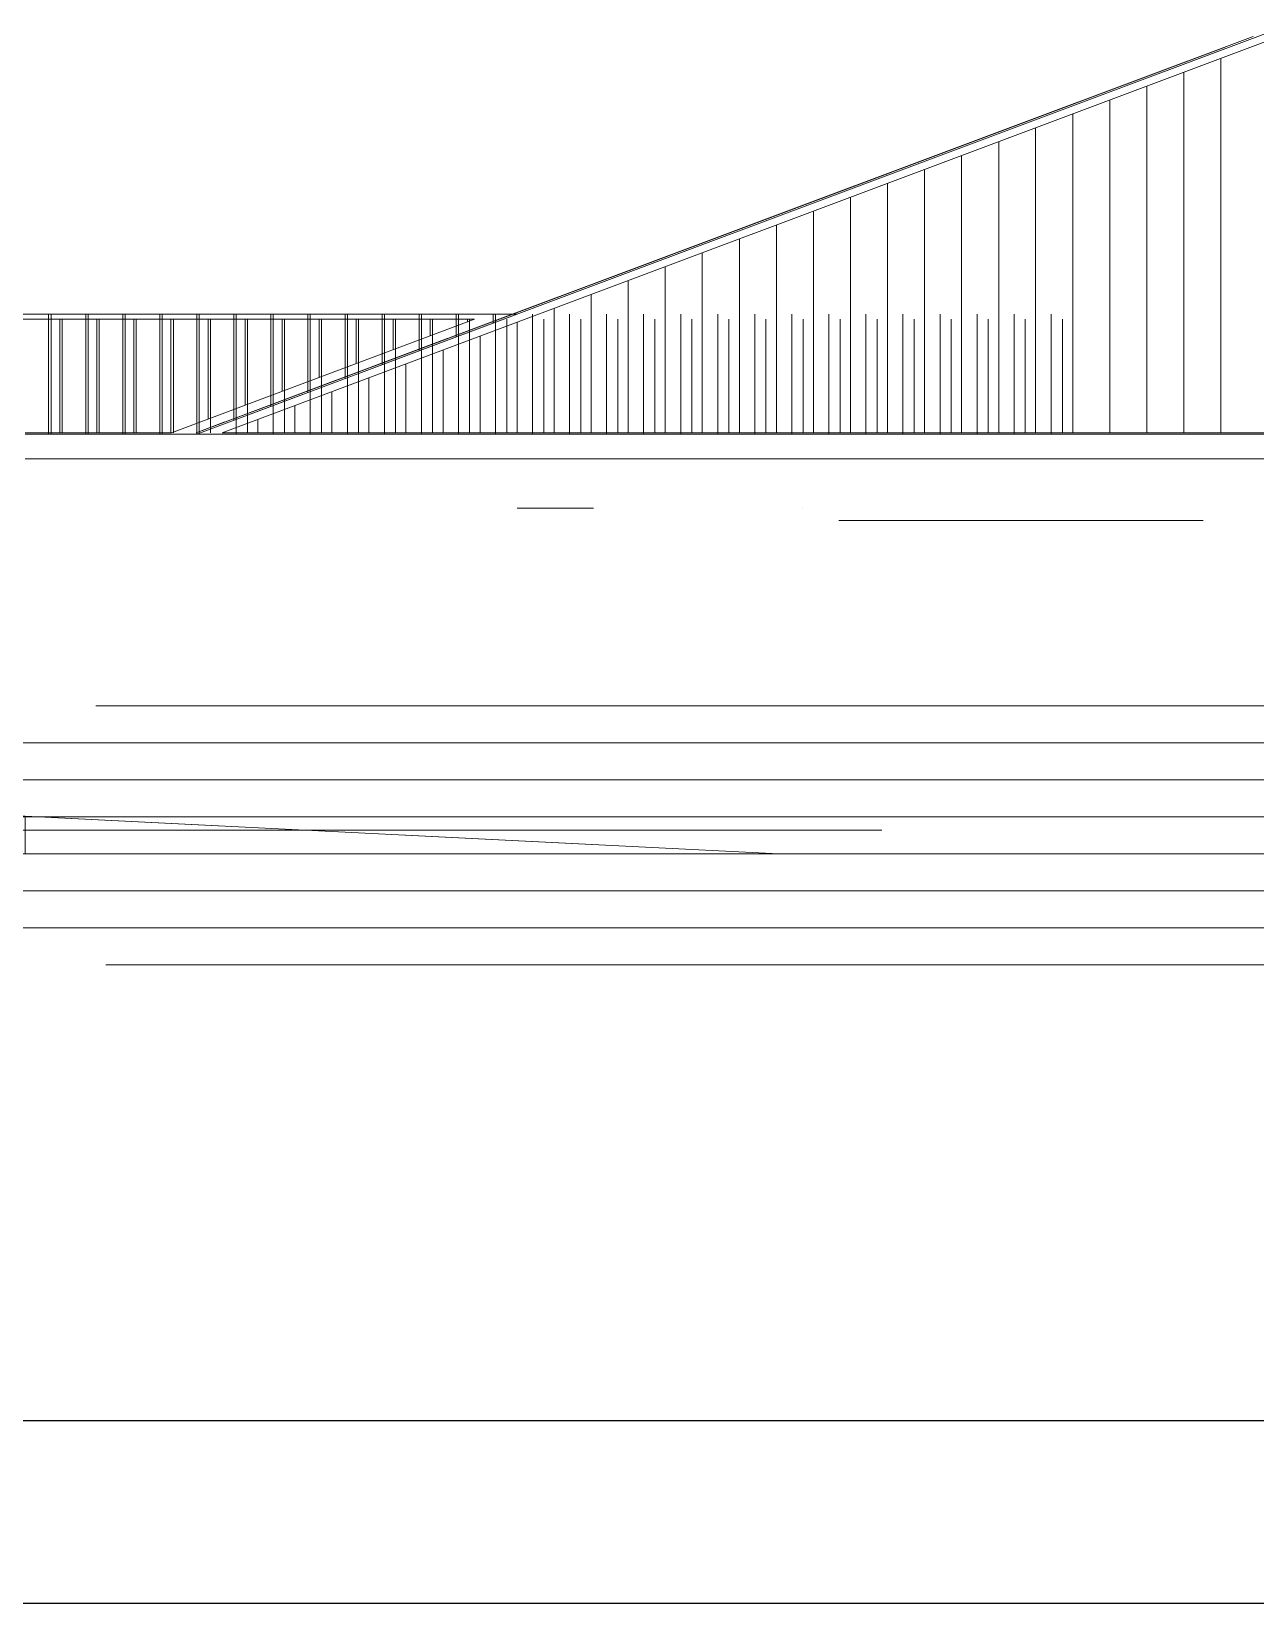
# Model space of a CAD drawing. Header units: millimetres. Extents: x -113526 to 211532, y -79714 to 28306.
# Drawn here: x 73201 to 74916, y -17174 to -14970 of the extents above; entities that cross this region are included whole.
import ezdxf

# ---------------------------------------------------------------- set-up
doc = ezdxf.new("R2010")
doc.units = ezdxf.units.MM
doc.layers.add('填充图样', color=38, linetype='Continuous')

msp = doc.modelspace()

# ---------------------------------------------------------------- linework, layer by layer
at = {"color": 250}
msp.add_line((87797.4, -16917.6), (64799, -16917.6), dxfattribs=at)
at = {"color": 4}
msp.add_line((88053.4, -17173.6), (64160, -17173.6), dxfattribs=at)
at = {"layer": '填充图样', "lineweight": 5, "extrusion": (-0.351123, 0.936329, -2e-16)}
for p, q in [((74913, -14977.5, 1065.1), (73432.4, -15532.7, -415.6)), ((73432.4, -15532.7, 8175.7), (74913, -14977.5, 6695)), ((74913, -14977.5, 6695), (74913, -14977.5, 1065.1)), ((73432.4, -15532.7, -415.6), (73432.4, -15532.7, 8175.7))]:
    msp.add_line(p, q, dxfattribs=at)
at = {"layer": '填充图样', "lineweight": 5, "extrusion": (-0.351123, 0.936329, -3e-16)}
for p, q in [((73432.4, -15532.7, 1804.2), (74913, -14977.5, 1804.2)), ((73432.4, -15532.7, 1752.3), (74913, -14977.5, 1752.3)), ((73432.4, -15532.7, 1700.4), (74913, -14977.5, 1700.4)), ((73432.4, -15532.7, 1648.5), (74913, -14977.5, 1648.5)), ((73432.4, -15532.7, 1596.6), (74913, -14977.5, 1596.6)), ((73432.4, -15532.7, 1544.7), (74913, -14977.5, 1544.7)), ((73432.4, -15532.7, 1492.8), (74913, -14977.5, 1492.8)), ((73432.4, -15532.7, 1441), (74913, -14977.5, 1441)), ((73432.4, -15532.7, 1389.1), (74913, -14977.5, 1389.1)), ((73432.4, -15532.7, 1337.2), (74913, -14977.5, 1337.2)), ((73432.4, -15532.7, 1285.3), (74913, -14977.5, 1285.3)), ((73432.4, -15532.7, 1233.4), (74913, -14977.5, 1233.4)), ((73432.4, -15532.7, 1181.5), (74913, -14977.5, 1181.5)), ((73432.4, -15532.7, 1129.6), (74913, -14977.5, 1129.6)), ((73432.4, -15532.7, 1077.7), (74913, -14977.5, 1077.7)), ((73432.4, -15532.7, 1856.1), (74913, -14977.5, 1856.1)), ((73432.4, -15532.7, 3413), (74913, -14977.5, 3413)), ((73432.4, -15532.7, 3361.1), (74913, -14977.5, 3361.1)), ((73432.4, -15532.7, 3309.2), (74913, -14977.5, 3309.2)), ((73432.4, -15532.7, 3257.3), (74913, -14977.5, 3257.3)), ((73432.4, -15532.7, 2945.9), (74913, -14977.5, 2945.9)), ((73432.4, -15532.7, 2894), (74913, -14977.5, 2894)), ((73432.4, -15532.7, 2842.2), (74913, -14977.5, 2842.2)), ((73432.4, -15532.7, 2790.3), (74913, -14977.5, 2790.3)), ((73432.4, -15532.7, 2738.4), (74913, -14977.5, 2738.4)), ((73432.4, -15532.7, 2686.5), (74913, -14977.5, 2686.5)), ((73432.4, -15532.7, 2634.6), (74913, -14977.5, 2634.6)), ((73432.4, -15532.7, 2582.7), (74913, -14977.5, 2582.7)), ((73432.4, -15532.7, 2530.8), (74913, -14977.5, 2530.8)), ((73432.4, -15532.7, 2478.9), (74913, -14977.5, 2478.9)), ((73432.4, -15532.7, 2427), (74913, -14977.5, 2427)), ((73432.4, -15532.7, 2375.1), (74913, -14977.5, 2375.1)), ((73432.4, -15532.7, 2323.2), (74913, -14977.5, 2323.2)), ((73432.4, -15532.7, 2271.3), (74913, -14977.5, 2271.3)), ((73432.4, -15532.7, 2219.4), (74913, -14977.5, 2219.4)), ((73432.4, -15532.7, 2167.5), (74913, -14977.5, 2167.5)), ((73432.4, -15532.7, 2115.6), (74913, -14977.5, 2115.6)), ((73432.4, -15532.7, 2063.7), (74913, -14977.5, 2063.7)), ((73432.4, -15532.7, 2011.8), (74913, -14977.5, 2011.8)), ((73432.4, -15532.7, 1959.9), (74913, -14977.5, 1959.9)), ((73432.4, -15532.7, 1908), (74913, -14977.5, 1908)), ((73432.4, -15532.7, 3205.4), (74913, -14977.5, 3205.4)), ((73432.4, -15532.7, 3153.5), (74913, -14977.5, 3153.5)), ((73432.4, -15532.7, 3101.6), (74913, -14977.5, 3101.6)), ((73432.4, -15532.7, 3049.7), (74913, -14977.5, 3049.7)), ((73432.4, -15532.7, 2997.8), (74913, -14977.5, 2997.8)), ((73432.4, -15532.7, 4658.5), (74913, -14977.5, 4658.5)), ((73432.4, -15532.7, 4710.4), (74913, -14977.5, 4710.4)), ((73432.4, -15532.7, 4762.3), (74913, -14977.5, 4762.3)), ((73432.4, -15532.7, 4814.2), (74913, -14977.5, 4814.2)), ((73432.4, -15532.7, 4866.1), (74913, -14977.5, 4866.1)), ((73432.4, -15532.7, 4918), (74913, -14977.5, 4918)), ((73432.4, -15532.7, 4969.9), (74913, -14977.5, 4969.9)), ((73432.4, -15532.7, 5021.8), (74913, -14977.5, 5021.8)), ((73432.4, -15532.7, 3880.1), (74913, -14977.5, 3880.1)), ((73432.4, -15532.7, 3932), (74913, -14977.5, 3932)), ((73432.4, -15532.7, 3983.9), (74913, -14977.5, 3983.9)), ((73432.4, -15532.7, 4035.8), (74913, -14977.5, 4035.8)), ((73432.4, -15532.7, 4087.7), (74913, -14977.5, 4087.7)), ((73432.4, -15532.7, 4139.6), (74913, -14977.5, 4139.6)), ((73432.4, -15532.7, 3828.2), (74913, -14977.5, 3828.2)), ((73432.4, -15532.7, 3776.3), (74913, -14977.5, 3776.3)), ((73432.4, -15532.7, 3724.4), (74913, -14977.5, 3724.4)), ((73432.4, -15532.7, 3672.5), (74913, -14977.5, 3672.5)), ((73432.4, -15532.7, 3620.6), (74913, -14977.5, 3620.6)), ((73432.4, -15532.7, 3568.7), (74913, -14977.5, 3568.7)), ((73432.4, -15532.7, 3516.8), (74913, -14977.5, 3516.8)), ((73432.4, -15532.7, 3464.9), (74913, -14977.5, 3464.9)), ((73432.4, -15532.7, 4191.5), (74913, -14977.5, 4191.5)), ((73432.4, -15532.7, 4243.4), (74913, -14977.5, 4243.4)), ((73432.4, -15532.7, 4295.3), (74913, -14977.5, 4295.3)), ((73432.4, -15532.7, 4347.1), (74913, -14977.5, 4347.1)), ((73432.4, -15532.7, 4399), (74913, -14977.5, 4399)), ((73432.4, -15532.7, 4450.9), (74913, -14977.5, 4450.9)), ((73432.4, -15532.7, 4502.8), (74913, -14977.5, 4502.8)), ((73432.4, -15532.7, 4554.7), (74913, -14977.5, 4554.7)), ((73432.4, -15532.7, 4606.6), (74913, -14977.5, 4606.6)), ((73432.4, -15532.7, 6474.9), (74913, -14977.5, 6474.9)), ((73432.4, -15532.7, 6526.8), (74913, -14977.5, 6526.8)), ((73432.4, -15532.7, 6578.7), (74913, -14977.5, 6578.7)), ((73432.4, -15532.7, 6059.7), (74913, -14977.5, 6059.7)), ((73432.4, -15532.7, 6111.6), (74913, -14977.5, 6111.6)), ((73432.4, -15532.7, 6163.5), (74913, -14977.5, 6163.5)), ((73432.4, -15532.7, 6215.4), (74913, -14977.5, 6215.4)), ((73432.4, -15532.7, 6267.3), (74913, -14977.5, 6267.3)), ((73432.4, -15532.7, 6319.2), (74913, -14977.5, 6319.2)), ((73432.4, -15532.7, 6371.1), (74913, -14977.5, 6371.1)), ((73432.4, -15532.7, 6423), (74913, -14977.5, 6423)), ((73432.4, -15532.7, 6007.8), (74913, -14977.5, 6007.8)), ((73432.4, -15532.7, 5073.7), (74913, -14977.5, 5073.7)), ((73432.4, -15532.7, 5125.6), (74913, -14977.5, 5125.6)), ((73432.4, -15532.7, 5177.5), (74913, -14977.5, 5177.5)), ((73432.4, -15532.7, 5229.4), (74913, -14977.5, 5229.4)), ((73432.4, -15532.7, 5281.3), (74913, -14977.5, 5281.3)), ((73432.4, -15532.7, 5333.2), (74913, -14977.5, 5333.2)), ((73432.4, -15532.7, 5385.1), (74913, -14977.5, 5385.1)), ((73432.4, -15532.7, 5437), (74913, -14977.5, 5437)), ((73432.4, -15532.7, 5488.9), (74913, -14977.5, 5488.9)), ((73432.4, -15532.7, 5540.8), (74913, -14977.5, 5540.8)), ((73432.4, -15532.7, 5592.7), (74913, -14977.5, 5592.7)), ((73432.4, -15532.7, 5644.6), (74913, -14977.5, 5644.6)), ((73432.4, -15532.7, 5696.5), (74913, -14977.5, 5696.5)), ((73432.4, -15532.7, 5748.4), (74913, -14977.5, 5748.4)), ((73432.4, -15532.7, 5800.2), (74913, -14977.5, 5800.2)), ((73432.4, -15532.7, 5852.1), (74913, -14977.5, 5852.1)), ((73432.4, -15532.7, 5904), (74913, -14977.5, 5904)), ((73432.4, -15532.7, 5955.9), (74913, -14977.5, 5955.9)), ((73432.4, -15532.7, 6630.6), (74913, -14977.5, 6630.6)), ((73432.4, -15532.7, 6682.5), (74913, -14977.5, 6682.5)), ((73432.4, -15532.7, 1025.8), (74873.7, -14992.2, 1025.8)), ((73432.4, -15532.7, 6734.4), (74873.7, -14992.2, 6734.4)), ((73432.4, -15532.7, 973.9), (74821.8, -15011.7, 973.9)), ((73432.4, -15532.7, 6786.3), (74821.8, -15011.7, 6786.3)), ((73432.4, -15532.7, 922), (74769.9, -15031.2, 922)), ((73432.4, -15532.7, 6838.2), (74769.9, -15031.2, 6838.2)), ((73432.4, -15532.7, 870.1), (74718, -15050.6, 870.1)), ((73432.4, -15532.7, 6890.1), (74718, -15050.6, 6890.1)), ((73432.4, -15532.7, 818.2), (74666.1, -15070.1, 818.2)), ((73432.4, -15532.7, 6942), (74666.1, -15070.1, 6942)), ((73432.4, -15532.7, 766.3), (74614.2, -15089.5, 766.3)), ((73432.4, -15532.7, 6993.9), (74614.2, -15089.5, 6993.9)), ((73432.4, -15532.7, 714.4), (74562.3, -15109, 714.4)), ((73432.4, -15532.7, 7045.8), (74562.3, -15109, 7045.8)), ((73432.4, -15532.7, 662.5), (74510.4, -15128.5, 662.5)), ((73432.4, -15532.7, 7097.7), (74510.4, -15128.5, 7097.7)), ((73432.4, -15532.7, 610.6), (74458.5, -15147.9, 610.6)), ((73432.4, -15532.7, 7149.6), (74458.5, -15147.9, 7149.6)), ((73432.4, -15532.7, 558.7), (74406.6, -15167.4, 558.7)), ((73432.4, -15532.7, 7201.5), (74406.6, -15167.4, 7201.5)), ((73432.4, -15532.7, 506.8), (74354.7, -15186.9, 506.8)), ((73432.4, -15532.7, 7253.3), (74354.7, -15186.9, 7253.3)), ((73432.4, -15532.7, 454.9), (74302.8, -15206.3, 454.9)), ((73432.4, -15532.7, 7305.2), (74302.8, -15206.3, 7305.2)), ((73432.4, -15532.7, 403), (74250.9, -15225.8, 403)), ((73432.4, -15532.7, 7357.1), (74250.9, -15225.8, 7357.1)), ((73432.4, -15532.7, 351.1), (74199, -15245.2, 351.1)), ((73432.4, -15532.7, 7409), (74199, -15245.2, 7409)), ((73432.4, -15532.7, 299.2), (74147.1, -15264.7, 299.2)), ((73432.4, -15532.7, 7460.9), (74147.1, -15264.7, 7460.9)), ((73432.4, -15532.7, 247.3), (74095.2, -15284.2, 247.3)), ((73432.4, -15532.7, 7512.8), (74095.2, -15284.2, 7512.8)), ((73432.4, -15532.7, 195.4), (74043.3, -15303.6, 195.4)), ((73432.4, -15532.7, 7564.7), (74043.3, -15303.6, 7564.7)), ((73432.4, -15532.7, 143.5), (73991.4, -15323.1, 143.5)), ((73432.4, -15532.7, 7616.6), (73991.4, -15323.1, 7616.6)), ((73432.4, -15532.7, 91.6), (73939.6, -15342.5, 91.6)), ((73432.4, -15532.7, 7668.5), (73939.6, -15342.5, 7668.5)), ((73432.4, -15532.7, 39.7), (73887.7, -15362, 39.7)), ((73432.4, -15532.7, 7720.4), (73887.7, -15362, 7720.4)), ((73432.4, -15532.7, -12.1), (73835.8, -15381.5, -12.1)), ((73432.4, -15532.7, 7772.3), (73835.8, -15381.5, 7772.3)), ((73432.4, -15532.7, -64), (73783.9, -15400.9, -64)), ((73432.4, -15532.7, 7824.2), (73783.9, -15400.9, 7824.2)), ((73432.4, -15532.7, -115.9), (73732, -15420.4, -115.9)), ((73432.4, -15532.7, 7876.1), (73732, -15420.4, 7876.1)), ((73432.4, -15532.7, -167.8), (73680.1, -15439.8, -167.8)), ((73432.4, -15532.7, 7928), (73680.1, -15439.8, 7928)), ((73432.4, -15532.7, -219.7), (73628.2, -15459.3, -219.7)), ((73432.4, -15532.7, 7979.9), (73628.2, -15459.3, 7979.9)), ((73432.4, -15532.7, -271.6), (73576.3, -15478.8, -271.6)), ((73432.4, -15532.7, 8031.8), (73576.3, -15478.8, 8031.8)), ((73432.4, -15532.7, -323.5), (73524.4, -15498.2, -323.5)), ((73432.4, -15532.7, 8083.7), (73524.4, -15498.2, 8083.7)), ((73432.4, -15532.7, -375.4), (73472.5, -15517.7, -375.4)), ((73432.4, -15532.7, 8135.6), (73472.5, -15517.7, 8135.6))]:
    msp.add_line(p, q, dxfattribs=at)
at = {"layer": '填充图样', "lineweight": 5, "extrusion": (2e-16, 0.936329, -0.351123)}
for p, q in [((74949.4, -14977.5, 1028.8), (73468.7, -15532.7, -451.9)), ((74867.8, -15532.7, -451.9), (74867.8, -15008.1, 947.3)), ((74764, -15532.7, -451.9), (74764, -15047, 843.5)), ((74815.9, -15532.7, -451.9), (74815.9, -15027.5, 895.4)), ((74712.1, -15532.7, -451.9), (74712.1, -15066.4, 791.6)), ((74660.2, -15532.7, -451.9), (74660.2, -15085.9, 739.7)), ((74608.3, -15532.7, -451.9), (74608.3, -15105.4, 687.8)), ((74556.5, -15532.7, -451.9), (74556.5, -15124.8, 635.9)), ((74504.6, -15532.7, -451.9), (74504.6, -15144.3, 584)), ((74452.7, -15532.7, -451.9), (74452.7, -15163.7, 532.1)), ((74400.8, -15532.7, -451.9), (74400.8, -15183.2, 480.2)), ((74297, -15532.7, -451.9), (74297, -15222.1, 376.4)), ((74348.9, -15532.7, -451.9), (74348.9, -15202.7, 428.3)), ((74245.1, -15532.7, -451.9), (74245.1, -15241.6, 324.5)), ((74193.2, -15532.7, -451.9), (74193.2, -15261, 272.7)), ((74141.3, -15532.7, -451.9), (74141.3, -15280.5, 220.8)), ((74089.4, -15532.7, -451.9), (74089.4, -15300, 168.9)), ((74037.5, -15532.7, -451.9), (74037.5, -15319.4, 117)), ((73985.6, -15532.7, -451.9), (73985.6, -15338.9, 65.1)), ((73881.8, -15532.7, -451.9), (73881.8, -15377.8, -38.7)), ((73933.7, -15532.7, -451.9), (73933.7, -15358.4, 13.2)), ((73829.9, -15532.7, -451.9), (73829.9, -15397.3, -90.6)), ((73778, -15532.7, -451.9), (73778, -15416.7, -142.5)), ((73726.1, -15532.7, -451.9), (73726.1, -15436.2, -194.4)), ((73674.2, -15532.7, -451.9), (73674.2, -15455.7, -246.3)), ((73622.3, -15532.7, -451.9), (73622.3, -15475.1, -298.2)), ((73570.4, -15532.7, -451.9), (73570.4, -15494.6, -350.1)), ((73518.5, -15532.7, -451.9), (73518.5, -15514, -402)), ((73468.7, -15532.7, -451.9), (77927.7, -15532.7, -451.9))]:
    msp.add_line(p, q, dxfattribs=at)
at = {"layer": '填充图样', "lineweight": 5, "extrusion": (-3e-16, 0.936329, 0.351123)}
for p, q in [((74949.4, -14977.5, 6731.3), (73468.7, -15532.7, 8212)), ((73468.7, -15532.7, 8212), (77927.7, -15532.7, 8212))]:
    msp.add_line(p, q, dxfattribs=at)
at = {"layer": '填充图样', "lineweight": 5, "extrusion": (2e-16, 0.936329, 0.351123)}
for p, q in [((74949.4, -14977.5, 6731.3), (73468.7, -15532.7, 8212)), ((74867.8, -15532.7, 8212), (74867.8, -15008.1, 6812.9)), ((74764, -15532.7, 8212), (74764, -15047, 6916.6)), ((74815.9, -15532.7, 8212), (74815.9, -15027.5, 6864.8)), ((74712.1, -15532.7, 8212), (74712.1, -15066.4, 6968.5)), ((74660.2, -15532.7, 8212), (74660.2, -15085.9, 7020.4)), ((74608.3, -15532.7, 8212), (74608.3, -15105.4, 7072.3)), ((74556.5, -15532.7, 8212), (74556.5, -15124.8, 7124.2)), ((74504.6, -15532.7, 8212), (74504.6, -15144.3, 7176.1)), ((74452.7, -15532.7, 8212), (74452.7, -15163.7, 7228)), ((74400.8, -15532.7, 8212), (74400.8, -15183.2, 7279.9)), ((74297, -15532.7, 8212), (74297, -15222.1, 7383.7)), ((74348.9, -15532.7, 8212), (74348.9, -15202.7, 7331.8)), ((74245.1, -15532.7, 8212), (74245.1, -15241.6, 7435.6)), ((74193.2, -15532.7, 8212), (74193.2, -15261, 7487.5)), ((74141.3, -15532.7, 8212), (74141.3, -15280.5, 7539.4)), ((74089.4, -15532.7, 8212), (74089.4, -15300, 7591.3)), ((74037.5, -15532.7, 8212), (74037.5, -15319.4, 7643.2)), ((73985.6, -15532.7, 8212), (73985.6, -15338.9, 7695.1)), ((73822, -15373.6, 522.1), (72846.6, -15373.6, 522.1)), ((73241.2, -15532.7, 946.5), (73241.2, -15373.6, 522.1)), ((73244.5, -15532.7, 946.5), (73244.5, -15373.6, 522.1)), ((73293.1, -15532.7, 946.5), (73293.1, -15373.6, 522.1)), ((73296.4, -15532.7, 946.5), (73296.4, -15373.6, 522.1)), ((73345, -15532.7, 946.5), (73345, -15373.6, 522.1)), ((73348.3, -15532.7, 946.5), (73348.3, -15373.6, 522.1)), ((73396.9, -15532.7, 946.5), (73396.9, -15373.6, 522.1)), ((73397.6, -15532.7, 946.5), (73822, -15373.6, 522.1)), ((73400.2, -15532.7, 946.5), (73400.2, -15373.6, 522.1)), ((73448.8, -15513.5, 895.3), (73448.8, -15373.6, 522.1)), ((73452.1, -15532.7, 946.5), (73452.1, -15373.6, 522.1)), ((73500.7, -15494.1, 843.4), (73500.7, -15373.6, 522.1)), ((73504, -15532.7, 946.5), (73504, -15373.6, 522.1)), ((73552.6, -15474.6, 791.5), (73552.6, -15373.6, 522.1)), ((73555.9, -15532.7, 946.5), (73555.9, -15373.6, 522.1)), ((73604.5, -15455.1, 739.6), (73604.5, -15373.6, 522.1)), ((73607.8, -15532.7, 946.5), (73607.8, -15373.6, 522.1)), ((73656.4, -15435.7, 687.7), (73656.4, -15373.6, 522.1)), ((73659.6, -15532.7, 946.5), (73659.6, -15373.6, 522.1)), ((73708.3, -15416.2, 635.8), (73708.3, -15373.6, 522.1)), ((73711.5, -15532.7, 946.5), (73711.5, -15373.6, 522.1)), ((73760.2, -15396.8, 583.9), (73760.2, -15373.6, 522.1)), ((73763.4, -15532.7, 946.5), (73763.4, -15373.6, 522.1)), ((73812.1, -15377.3, 532), (73812.1, -15373.6, 522.1)), ((73815.3, -15532.7, 946.5), (73815.3, -15373.6, 522.1)), ((73867.2, -15532.7, 946.5), (73867.2, -15373.6, 522.1)), ((73881.8, -15532.7, 8212), (73881.8, -15377.8, 7798.9)), ((73919.1, -15532.7, 946.5), (73919.1, -15373.6, 522.1)), ((73933.7, -15532.7, 8212), (73933.7, -15358.4, 7747)), ((73971, -15532.7, 946.5), (73971, -15373.6, 522.1)), ((74022.9, -15532.7, 946.5), (74022.9, -15373.6, 522.1)), ((74074.8, -15532.7, 946.5), (74074.8, -15373.6, 522.1)), ((74126.7, -15532.7, 946.5), (74126.7, -15373.6, 522.1)), ((74178.6, -15532.7, 946.5), (74178.6, -15373.6, 522.1)), ((74230.5, -15532.7, 946.5), (74230.5, -15373.6, 522.1)), ((74282.4, -15532.7, 946.5), (74282.4, -15373.6, 522.1)), ((74334.3, -15532.7, 946.5), (74334.3, -15373.6, 522.1)), ((74386.2, -15532.7, 946.5), (74386.2, -15373.6, 522.1)), ((74438.1, -15532.7, 946.5), (74438.1, -15373.6, 522.1)), ((74490, -15532.7, 946.5), (74490, -15373.6, 522.1)), ((74541.9, -15532.7, 946.5), (74541.9, -15373.6, 522.1)), ((74593.8, -15532.7, 946.5), (74593.8, -15373.6, 522.1)), ((74645.7, -15532.7, 946.5), (74645.7, -15373.6, 522.1)), ((73829.9, -15532.7, 8212), (73829.9, -15397.3, 7850.8)), ((73778, -15532.7, 8212), (73778, -15416.7, 7902.7)), ((73726.1, -15532.7, 8212), (73726.1, -15436.2, 7954.6)), ((73674.2, -15532.7, 8212), (73674.2, -15455.7, 8006.5)), ((73622.3, -15532.7, 8212), (73622.3, -15475.1, 8058.4)), ((73570.4, -15532.7, 8212), (73570.4, -15494.6, 8110.3)), ((73518.5, -15532.7, 8212), (73518.5, -15514, 8162.2)), ((73192.6, -15532.7, 946.5), (73397.6, -15532.7, 946.5)), ((73468.7, -15532.7, 8212), (77927.7, -15532.7, 8212))]:
    msp.add_line(p, q, dxfattribs=at)
at = {"layer": '填充图样', "lineweight": 5, "extrusion": (-6e-16, 0.936329, 0.351123)}
for p, q in [((74867.8, -15532.7, 8212), (74867.8, -15008.1, 6812.9)), ((74764, -15532.7, 8212), (74764, -15047, 6916.6)), ((74815.9, -15532.7, 8212), (74815.9, -15027.5, 6864.8)), ((74712.1, -15532.7, 8212), (74712.1, -15066.4, 6968.5)), ((74660.2, -15532.7, 8212), (74660.2, -15085.9, 7020.4)), ((74608.3, -15532.7, 8212), (74608.3, -15105.4, 7072.3)), ((74556.5, -15532.7, 8212), (74556.5, -15124.8, 7124.2)), ((74504.6, -15532.7, 8212), (74504.6, -15144.3, 7176.1)), ((74452.7, -15532.7, 8212), (74452.7, -15163.7, 7228)), ((74400.8, -15532.7, 8212), (74400.8, -15183.2, 7279.9)), ((74297, -15532.7, 8212), (74297, -15222.1, 7383.7)), ((74348.9, -15532.7, 8212), (74348.9, -15202.7, 7331.8)), ((74245.1, -15532.7, 8212), (74245.1, -15241.6, 7435.6)), ((74193.2, -15532.7, 8212), (74193.2, -15261, 7487.5)), ((74141.3, -15532.7, 8212), (74141.3, -15280.5, 7539.4)), ((74089.4, -15532.7, 8212), (74089.4, -15300, 7591.3)), ((74037.5, -15532.7, 8212), (74037.5, -15319.4, 7643.2)), ((73985.6, -15532.7, 8212), (73985.6, -15338.9, 7695.1)), ((73881.8, -15532.7, 8212), (73881.8, -15377.8, 7798.9)), ((73933.7, -15532.7, 8212), (73933.7, -15358.4, 7747)), ((73829.9, -15532.7, 8212), (73829.9, -15397.3, 7850.8)), ((73778, -15532.7, 8212), (73778, -15416.7, 7902.7)), ((73726.1, -15532.7, 8212), (73726.1, -15436.2, 7954.6)), ((73674.2, -15532.7, 8212), (73674.2, -15455.7, 8006.5)), ((73622.3, -15532.7, 8212), (73622.3, -15475.1, 8058.4)), ((73570.4, -15532.7, 8212), (73570.4, -15494.6, 8110.3)), ((73518.5, -15532.7, 8212), (73518.5, -15514, 8162.2))]:
    msp.add_line(p, q, dxfattribs=at)
at = {"layer": '填充图样', "lineweight": 5, "extrusion": (1e-16, 0.936329, -0.351123)}
for p, q in [((72846.6, -15366.5, 497.1), (73881.8, -15366.5, 497.1)), ((73225.5, -15534.8, 48.4), (73225.5, -15366.5, 497.1)), ((73228.8, -15534.8, 48.4), (73228.8, -15366.5, 497.1)), ((73277.4, -15534.8, 48.4), (73277.4, -15366.5, 497.1)), ((73280.7, -15534.8, 48.4), (73280.7, -15366.5, 497.1)), ((73329.3, -15534.8, 48.4), (73329.3, -15366.5, 497.1)), ((73332.6, -15534.8, 48.4), (73332.6, -15366.5, 497.1)), ((73381.2, -15534.8, 48.4), (73381.2, -15366.5, 497.1)), ((73384.5, -15534.8, 48.4), (73384.5, -15366.5, 497.1)), ((73433.1, -15534.8, 48.4), (73433.1, -15366.5, 497.1)), ((73881.8, -15366.5, 497.1), (73433.1, -15534.8, 48.4)), ((73436.4, -15534.8, 48.4), (73436.4, -15366.5, 497.1)), ((73485, -15515.3, 100.3), (73485, -15366.5, 497.1)), ((73488.3, -15534.8, 48.4), (73488.3, -15366.5, 497.1)), ((73536.9, -15495.8, 152.2), (73536.9, -15366.5, 497.1)), ((73540.2, -15534.8, 48.4), (73540.2, -15366.5, 497.1)), ((73588.8, -15476.4, 204.1), (73588.8, -15366.5, 497.1)), ((73592.1, -15534.8, 48.4), (73592.1, -15366.5, 497.1)), ((73640.7, -15456.9, 256), (73640.7, -15366.5, 497.1)), ((73644, -15534.8, 48.4), (73644, -15366.5, 497.1)), ((73692.6, -15437.5, 307.9), (73692.6, -15366.5, 497.1)), ((73695.9, -15534.8, 48.4), (73695.9, -15366.5, 497.1)), ((73744.5, -15418, 359.8), (73744.5, -15366.5, 497.1)), ((73747.8, -15534.8, 48.4), (73747.8, -15366.5, 497.1)), ((73796.4, -15398.5, 411.7), (73796.4, -15366.5, 497.1)), ((73799.7, -15534.8, 48.4), (73799.7, -15366.5, 497.1)), ((73848.3, -15379.1, 463.6), (73848.3, -15366.5, 497.1)), ((73851.6, -15534.8, 48.4), (73851.6, -15366.5, 497.1)), ((73903.5, -15534.8, 48.4), (73903.5, -15366.5, 497.1)), ((73955.3, -15534.8, 48.4), (73955.3, -15366.5, 497.1)), ((74007.2, -15534.8, 48.4), (74007.2, -15366.5, 497.1)), ((74059.1, -15534.8, 48.4), (74059.1, -15366.5, 497.1)), ((74111, -15534.8, 48.4), (74111, -15366.5, 497.1)), ((74162.9, -15534.8, 48.4), (74162.9, -15366.5, 497.1)), ((74214.8, -15534.8, 48.4), (74214.8, -15366.5, 497.1)), ((74266.7, -15534.8, 48.4), (74266.7, -15366.5, 497.1)), ((74318.6, -15534.8, 48.4), (74318.6, -15366.5, 497.1)), ((74370.5, -15534.8, 48.4), (74370.5, -15366.5, 497.1)), ((74422.4, -15534.8, 48.4), (74422.4, -15366.5, 497.1)), ((74474.3, -15534.8, 48.4), (74474.3, -15366.5, 497.1)), ((74526.2, -15534.8, 48.4), (74526.2, -15366.5, 497.1)), ((74578.1, -15534.8, 48.4), (74578.1, -15366.5, 497.1)), ((74630, -15534.8, 48.4), (74630, -15366.5, 497.1)), ((73433.1, -15534.8, 48.4), (73192.6, -15534.8, 48.4))]:
    msp.add_line(p, q, dxfattribs=at)
at = {"layer": '填充图样', "lineweight": 5, "extrusion": (2e-16, 1, -2e-16)}
for p, q in [((73433.1, -15534.8, 48.4), (73881.8, -15366.5, 497.1)), ((73433.1, -15569.4, 945.8), (73192.6, -15569.4, 945.8)), ((73433.1, -15569.4, 48.4), (73192.6, -15569.4, 48.4)), ((73433.1, -15569.4, 945.8), (73433.1, -15569.4, 8211.3)), ((77963.2, -15569.4, -451.1), (73433.1, -15569.4, -451.1)), ((73433.1, -15569.4, -451.1), (73433.1, -15569.4, 48.4)), ((73433.1, -15569.4, 8211.3), (77963.2, -15569.4, 8211.3)), ((73881.8, -15638.6, 497.1), (73988.9, -15638.6, 497.1)), ((74281.9, -15638.6, 790.1), (74281.9, -15638.6, 204.1)), ((74332.6, -15655.9, 140.3), (74843, -15655.9, 140.3)), ((73566.4, -15915.3, 18079.8), (73291.7, -15915.3, 18182.9)), ((73818.3, -15915.3, 18056.9), (73566.4, -15915.3, 18079.8)), ((73724.5, -15915.3, 17529.8), (77846, -15915.3, 17529.8)), ((73726.7, -15915.3, 17484.5), (73818.3, -15915.3, 17816.5)), ((73783.9, -15915.3, 17129.7), (73726.7, -15915.3, 17484.5)), ((73748.1, -15915.3, 17503.9), (77822.5, -15915.3, 17503.9)), ((73829.7, -15915.3, 16854.9), (73783.9, -15915.3, 17129.7)), ((73818.3, -15915.3, 17816.5), (73818.3, -15915.3, 18056.9)), ((74012.9, -15915.3, 16740.5), (73829.7, -15915.3, 16854.9)), ((74608.1, -15915.3, 16614.5), (74012.9, -15915.3, 16740.5)), ((75501, -15915.3, 16511.5), (74608.1, -15915.3, 16614.5)), ((73177.2, -15967.2, 16500.1), (74532.1, -15967.2, 16591.6)), ((73314.6, -15967.2, 16362.7), (73177.2, -15967.2, 16500.1)), ((73250, -15967.2, 17289.9), (73227.1, -15967.2, 17793.6)), ((73227.1, -15967.2, 17793.6), (73250, -15967.2, 18491.9)), ((73398.8, -15967.2, 16889.3), (73250, -15967.2, 17289.9)), ((73509.2, -15967.2, 16122.3), (73314.6, -15967.2, 16362.7)), ((73719.3, -15967.2, 16706.1), (73398.8, -15967.2, 16889.3)), ((73967.1, -15967.2, 15984.9), (73509.2, -15967.2, 16122.3)), ((73524.9, -15967.2, 19060.8), (73836.2, -15967.2, 17763.3)), ((73550.1, -15967.2, 19066.8), (73858.8, -15967.2, 17780.5)), ((73559.7, -15967.2, 16076.7), (76904, -15967.2, 16076.7)), ((74142.9, -15967.2, 16660.3), (73719.3, -15967.2, 16706.1)), ((74310, -15967.2, 17529.8), (73724.5, -15967.2, 17529.8)), ((74303.3, -15967.2, 17503.9), (73748.1, -15967.2, 17503.9)), ((73836.2, -15967.2, 17763.3), (74303.3, -15967.2, 17503.9)), ((73858.8, -15967.2, 17780.5), (74310, -15967.2, 17529.8)), ((74459.3, -15967.2, 15927.7), (73967.1, -15967.2, 15984.9)), ((74532.1, -15967.2, 16591.6), (74142.9, -15967.2, 16660.3)), ((75317.8, -15967.2, 15927.7), (74459.3, -15967.2, 15927.7)), ((73609.3, -16019.1, 247.2), (65041, -16019.1, 247.2)), ((73609.3, -16019.1, 818), (65041, -16019.1, 818)), ((73318.7, -16019.1, 15320.9), (72196.9, -16019.1, 15332.4)), ((73692.3, -16019.1, 15332.4), (73234.5, -16019.1, 15298.1)), ((73234.5, -16019.1, 15298.1), (74303.2, -16019.1, 15332.4)), ((74303.2, -16019.1, 15332.4), (73318.7, -16019.1, 15320.9)), ((73524.9, -16019.1, 16102.7), (73630.3, -16019.1, 16102.7)), ((73524.9, -16019.1, 16076.7), (73559.7, -16019.1, 16076.7)), ((74562.3, -16019.1, 15343.8), (73692.3, -16019.1, 15332.4)), ((75855.9, -16019.1, 15378.2), (74562.3, -16019.1, 15343.8)), ((77661.9, -16071, 14909), (72486.9, -16071, 14909)), ((81940.1, -16071, 15220.4), (72486.9, -16071, 15220.4)), ((73326, -16071, 13020), (73097.1, -16071, 12825.4)), ((73097.1, -16071, 12825.4), (74303.2, -16071, 12710.9)), ((73513.3, -16071, 12516.3), (73147, -16071, 12436.1)), ((73239.4, -16071, 14182.5), (73239.4, -16071, 14909)), ((73265.4, -16071, 14182.5), (73265.4, -16071, 14909)), ((73841.2, -16071, 13306.2), (73326, -16071, 13020)), ((73469.7, -16071, 13871.1), (73469.7, -16071, 14909)), ((73879.6, -16071, 12550.6), (73513.3, -16071, 12516.3)), ((73732.5, -16071, 13871.1), (73732.5, -16071, 14909)), ((74276.2, -16071, 13580.9), (73841.2, -16071, 13306.2)), ((74303.2, -16071, 12710.9), (73879.6, -16071, 12550.6)), ((73936.8, -16071, 13871.1), (73936.8, -16071, 14909)), ((74085.7, -16071, -2266.9), (77768.6, -16071, -2266.9)), ((78035.8, -16071, -1618.2), (74085.7, -16071, -1618.2)), ((74199.5, -16071, 13871.1), (74199.5, -16071, 14909)), ((74825.6, -16071, 13787), (74276.2, -16071, 13580.9)), ((78246.1, -16071, -1306.9), (74290.8, -16071, -1306.9)), ((74403.8, -16071, 13871.1), (74403.8, -16071, 14909)), ((74666.6, -16071, 13871.1), (74666.6, -16071, 14909)), ((75489.6, -16071, 13706.8), (74825.6, -16071, 13787)), ((74870.9, -16071, 14244.2), (74870.9, -16071, 14909)), ((74896.8, -16071, 14244.2), (74896.8, -16071, 14909)), ((71624.7, -16122.9, 278.7), (73442.5, -16122.9, 278.7)), ((73211, -16122.9, 896.3), (72608.5, -16122.9, 945.5)), ((72608.5, -16122.9, 269.2), (73235.6, -16122.9, 256.9)), ((72746, -16122.9, 3104.9), (73808.4, -16122.9, 4053.6)), ((72870.2, -16122.9, 2196.7), (73991.1, -16122.9, 1134.6)), ((72876.2, -16122.9, 11613.6), (73599.4, -16122.9, 11613.6)), ((72902.1, -16122.9, 11639.6), (73573.5, -16122.9, 11639.6)), ((73521.6, -16122.9, 11354.1), (72954, -16122.9, 11354.1)), ((73521.6, -16122.9, 11328.2), (72954, -16122.9, 11328.2)), ((73109.7, -16122.9, 8211.3), (73432.4, -16122.9, 8211.3)), ((73109.7, -16122.9, 8185.3), (73458.3, -16122.9, 8185.3)), ((73149.5, -16122.9, 10.9), (73776.7, -16122.9, 539.7)), ((73265.4, -16122.9, 10290.3), (73210.2, -16122.9, 10290.3)), ((73266.7, -16122.9, 10264.3), (73210.2, -16122.9, 10264.3)), ((73428.5, -16122.9, 1019.2), (73211, -16122.9, 1006.9)), ((73211, -16122.9, 1006.9), (73211, -16122.9, 896.3)), ((73213.5, -16122.9, 2300.4), (74135.5, -16122.9, 1426.7)), ((73213.5, -16122.9, 3104.9), (73818.1, -16122.9, 3644.9)), ((73213.5, -16122.9, 3104.9), (73213.5, -16122.9, 2862.7)), ((73213.5, -16122.9, 2551.3), (73213.5, -16122.9, 2300.4)), ((73852.6, -16122.9, 2862.7), (73213.5, -16122.9, 2862.7)), ((74566.4, -16122.9, 7845.6), (73223, -16122.9, 8601.2)), ((73223, -16122.9, 8601.2), (73932.7, -16122.9, 8887.4)), ((73235.6, -16122.9, 158.5), (73428.5, -16122.9, 121.6)), ((73235.6, -16122.9, 256.9), (73235.6, -16122.9, 158.5)), ((73458.3, -16122.9, 9275.1), (73263, -16122.9, 9275.1)), ((73432.4, -16122.9, 9249.2), (73265.4, -16122.9, 9249.2)), ((73369.2, -16122.9, 11639.6), (73369.2, -16122.9, 12573.7)), ((73428.5, -16122.9, 121.6), (73834.3, -16122.9, 588.9)), ((73834.3, -16122.9, 588.9), (73428.5, -16122.9, 1019.2)), ((73432.4, -16122.9, 8211.3), (73432.4, -16122.9, 9249.2)), ((73458.3, -16122.9, 8185.3), (73458.3, -16122.9, 9275.1)), ((73573.5, -16122.9, 11639.6), (73573.5, -16122.9, 12366.1)), ((73588.8, -16122.9, 1242), (73655.8, -16122.9, 1242)), ((73655.8, -16122.9, 1309), (73588.8, -16122.9, 1309)), ((73588.8, -16122.9, 1309), (73588.8, -16122.9, 1242)), ((73588.8, -16122.9, 723), (73655.8, -16122.9, 723)), ((73655.8, -16122.9, 790.1), (73588.8, -16122.9, 790.1)), ((73588.8, -16122.9, 790.1), (73588.8, -16122.9, 723)), ((73588.8, -16122.9, 1761), (73655.8, -16122.9, 1761)), ((73655.8, -16122.9, 1828), (73588.8, -16122.9, 1828)), ((73588.8, -16122.9, 1828), (73588.8, -16122.9, 1761)), ((73588.8, -16122.9, 3317.9), (73655.8, -16122.9, 3317.9)), ((73655.8, -16122.9, 3384.9), (73588.8, -16122.9, 3384.9)), ((73588.8, -16122.9, 3384.9), (73588.8, -16122.9, 3317.9)), ((73588.8, -16122.9, 2798.9), (73655.8, -16122.9, 2798.9)), ((73655.8, -16122.9, 2865.9), (73588.8, -16122.9, 2865.9)), ((73588.8, -16122.9, 2865.9), (73588.8, -16122.9, 2798.9)), ((73588.8, -16122.9, 2279.9), (73655.8, -16122.9, 2279.9)), ((73655.8, -16122.9, 2347), (73588.8, -16122.9, 2347)), ((73588.8, -16122.9, 2347), (73588.8, -16122.9, 2279.9)), ((73588.8, -16122.9, 4874.8), (73655.8, -16122.9, 4874.8)), ((73655.8, -16122.9, 4941.8), (73588.8, -16122.9, 4941.8)), ((73588.8, -16122.9, 4941.8), (73588.8, -16122.9, 4874.8)), ((73588.8, -16122.9, 3836.8), (73655.8, -16122.9, 3836.8)), ((73655.8, -16122.9, 3903.9), (73588.8, -16122.9, 3903.9)), ((73588.8, -16122.9, 3903.9), (73588.8, -16122.9, 3836.8)), ((73588.8, -16122.9, 4355.8), (73655.8, -16122.9, 4355.8)), ((73655.8, -16122.9, 4422.8), (73588.8, -16122.9, 4422.8)), ((73588.8, -16122.9, 4422.8), (73588.8, -16122.9, 4355.8)), ((73588.8, -16122.9, 6498.7), (73588.8, -16122.9, 6431.7)), ((73588.8, -16122.9, 6431.7), (73655.8, -16122.9, 6431.7)), ((73655.8, -16122.9, 5979.7), (73588.8, -16122.9, 5979.7)), ((73655.8, -16122.9, 6498.7), (73588.8, -16122.9, 6498.7)), ((73588.8, -16122.9, 5912.7), (73655.8, -16122.9, 5912.7)), ((73588.8, -16122.9, 5393.7), (73655.8, -16122.9, 5393.7)), ((73655.8, -16122.9, 5460.8), (73588.8, -16122.9, 5460.8)), ((73588.8, -16122.9, 5460.8), (73588.8, -16122.9, 5393.7)), ((73588.8, -16122.9, 5979.7), (73588.8, -16122.9, 5912.7)), ((73588.8, -16122.9, 7988.5), (73655.8, -16122.9, 7988.5)), ((73655.8, -16122.9, 8055.6), (73588.8, -16122.9, 8055.6)), ((73588.8, -16122.9, 8055.6), (73588.8, -16122.9, 7988.5)), ((73588.8, -16122.9, 7469.6), (73655.8, -16122.9, 7469.6)), ((73655.8, -16122.9, 7536.6), (73588.8, -16122.9, 7536.6)), ((73588.8, -16122.9, 7536.6), (73588.8, -16122.9, 7469.6)), ((73588.8, -16122.9, 6950.6), (73655.8, -16122.9, 6950.6)), ((73655.8, -16122.9, 7017.7), (73588.8, -16122.9, 7017.7)), ((73588.8, -16122.9, 7017.7), (73588.8, -16122.9, 6950.6)), ((73599.4, -16122.9, 11613.6), (73599.4, -16122.9, 12366.1)), ((75534.9, -16122.9, -295.4), (73603.4, -16122.9, -295.4)), ((73603.4, -16122.9, 247.3), (73603.4, -16122.9, -295.4)), ((73603.4, -16122.9, 247.3), (74151, -16122.9, 247.3)), ((73655.8, -16122.9, 1242), (73655.8, -16122.9, 1309)), ((73655.8, -16122.9, 723), (73655.8, -16122.9, 790.1)), ((73655.8, -16122.9, 1761), (73655.8, -16122.9, 1828)), ((73655.8, -16122.9, 3317.9), (73655.8, -16122.9, 3384.9)), ((73655.8, -16122.9, 2798.9), (73655.8, -16122.9, 2865.9)), ((73655.8, -16122.9, 2279.9), (73655.8, -16122.9, 2347)), ((73655.8, -16122.9, 4874.8), (73655.8, -16122.9, 4941.8)), ((73655.8, -16122.9, 3836.8), (73655.8, -16122.9, 3903.9)), ((73655.8, -16122.9, 4355.8), (73655.8, -16122.9, 4422.8)), ((73655.8, -16122.9, 6431.7), (73655.8, -16122.9, 6498.7)), ((73655.8, -16122.9, 5393.7), (73655.8, -16122.9, 5460.8)), ((73655.8, -16122.9, 5912.7), (73655.8, -16122.9, 5979.7)), ((73655.8, -16122.9, 7988.5), (73655.8, -16122.9, 8055.6)), ((73655.8, -16122.9, 7469.6), (73655.8, -16122.9, 7536.6)), ((73655.8, -16122.9, 6950.6), (73655.8, -16122.9, 7017.7)), ((73695.9, -16122.9, 271.1), (73695.9, -16122.9, 204.1)), ((73695.9, -16122.9, 204.1), (73762.9, -16122.9, 204.1)), ((73762.9, -16122.9, 271.1), (73695.9, -16122.9, 271.1)), ((73695.9, -16122.9, 790.1), (73695.9, -16122.9, 723)), ((73695.9, -16122.9, 723), (73762.9, -16122.9, 723)), ((73762.9, -16122.9, 790.1), (73695.9, -16122.9, 790.1)), ((73703.2, -16122.9, 9771.3), (73703.2, -16122.9, 8924.8)), ((73703.2, -16122.9, 8924.8), (75000.6, -16122.9, 8924.8)), ((73703.2, -16122.9, 12366.1), (73703.2, -16122.9, 11535.8)), ((73729.2, -16122.9, 9771.3), (73729.2, -16122.9, 8950.8)), ((73729.2, -16122.9, 8950.8), (74974.7, -16122.9, 8950.8)), ((73729.2, -16122.9, 8835.9), (73729.2, -16122.9, 8950.8)), ((73729.2, -16122.9, 9875.1), (74040.6, -16122.9, 9875.1)), ((73729.2, -16122.9, 12366.1), (73729.2, -16122.9, 11535.8)), ((73762.9, -16122.9, 204.1), (73762.9, -16122.9, 271.1)), ((73762.9, -16122.9, 723), (73762.9, -16122.9, 790.1)), ((73776.7, -16122.9, 539.7), (74059.5, -16122.9, 1203.7)), ((73825.9, -16122.9, 3244.9), (73845.3, -16122.9, 4045)), ((74084.1, -16122.9, 2322.7), (73825.9, -16122.9, 2986.7)), ((73825.9, -16122.9, 2986.7), (73825.9, -16122.9, 3244.9)), ((73836.2, -16122.9, 11639.6), (73836.2, -16122.9, 12573.7)), ((73845.3, -16122.9, 4045), (74108.6, -16122.9, 5430.2)), ((73932.7, -16122.9, 8887.4), (75111.8, -16122.9, 8841.6)), ((74040.6, -16122.9, 8938.4), (74040.6, -16122.9, 9884.9)), ((74059.5, -16122.9, 1203.7), (74244, -16122.9, 1855.4)), ((74244, -16122.9, 1855.4), (74084.1, -16122.9, 2322.7)), ((74107.8, -16122.9, 7988.5), (74174.8, -16122.9, 7988.5)), ((74174.8, -16122.9, 8055.6), (74107.8, -16122.9, 8055.6)), ((74107.8, -16122.9, 8055.6), (74107.8, -16122.9, 7988.5)), ((74108.6, -16122.9, 5430.2), (74394.7, -16122.9, 6826.8)), ((74127.2, -16122.9, 2662.7), (74127.2, -16122.9, 742.5)), ((74127.2, -16122.9, 742.5), (75707.9, -16122.9, 742.5)), ((74127.2, -16122.9, 7512.8), (75707.9, -16122.9, 7512.8)), ((74127.2, -16122.9, 5257.5), (74127.2, -16122.9, 2997.8)), ((74179.1, -16122.9, 2662.7), (74127.2, -16122.9, 2662.7)), ((74179.1, -16122.9, 2997.8), (74127.2, -16122.9, 2997.8)), ((74127.2, -16122.9, 6474.9), (74179.1, -16122.9, 6474.9)), ((74179.1, -16122.9, 5257.5), (74127.2, -16122.9, 5257.5)), ((74179.1, -16122.9, 5592.7), (74127.2, -16122.9, 5592.7)), ((74127.2, -16122.9, 6474.9), (74127.2, -16122.9, 5592.7)), ((74127.2, -16122.9, 6647.9), (74179.1, -16122.9, 6647.9)), ((74127.2, -16122.9, 6647.9), (74127.2, -16122.9, 7512.8)), ((74151, -16122.9, 195.4), (74151, -16122.9, 247.3)), ((74151, -16122.9, 195.4), (74332.6, -16122.9, 195.4)), ((74174.8, -16122.9, 7988.5), (74174.8, -16122.9, 8055.6)), ((74179.1, -16122.9, 2997.8), (74179.1, -16122.9, 2662.7)), ((74179.1, -16122.9, 6474.9), (74179.1, -16122.9, 6647.9)), ((74179.1, -16122.9, 5592.7), (74179.1, -16122.9, 5257.5)), ((74214.8, -16122.9, 271.1), (74214.8, -16122.9, 204.1)), ((74214.8, -16122.9, 204.1), (74281.9, -16122.9, 204.1)), ((74281.9, -16122.9, 271.1), (74214.8, -16122.9, 271.1)), ((74214.8, -16122.9, 790.1), (74214.8, -16122.9, 723)), ((74214.8, -16122.9, 723), (74281.9, -16122.9, 723)), ((74281.9, -16122.9, 790.1), (74214.8, -16122.9, 790.1)), ((74281.9, -16122.9, 204.1), (74281.9, -16122.9, 271.1)), ((74281.9, -16122.9, 723), (74281.9, -16122.9, 790.1)), ((74303.3, -16122.9, 11639.6), (74303.3, -16122.9, 12573.7)), ((74332.6, -16122.9, 247.3), (74843, -16122.9, 247.3)), ((74332.6, -16122.9, 195.4), (74332.6, -16122.9, 247.3)), ((74394.7, -16122.9, 6826.8), (74566.4, -16122.9, 7845.6)), ((74507.6, -16122.9, 8950.8), (74507.6, -16122.9, 9884.9)), ((74626.7, -16122.9, 8055.6), (74626.7, -16122.9, 7988.5)), ((74626.7, -16122.9, 7988.5), (74693.8, -16122.9, 7988.5)), ((74693.8, -16122.9, 8055.6), (74626.7, -16122.9, 8055.6)), ((74693.8, -16122.9, 7988.5), (74693.8, -16122.9, 8055.6)), ((74843, -16122.9, 195.4), (75024.6, -16122.9, 195.4)), ((74843, -16122.9, 195.4), (74843, -16122.9, 247.3)), ((73186.4, -16174.8, -677.7), (73481.6, -16174.8, -862.1)), ((73481.6, -16174.8, -862.1), (74133.3, -16174.8, -874.4)), ((74133.3, -16174.8, -874.4), (73797.4, -16174.8, -788.3)), ((73797.4, -16174.8, -788.3), (74412.3, -16174.8, -714.6)), ((74412.3, -16174.8, -714.6), (75482.1, -16174.8, -665.4)), ((73137.2, -16226.7, -5780.7), (73297.1, -16226.7, -4674)), ((73297.1, -16226.7, -4674), (73297.1, -16226.7, -3579.6)), ((73297.1, -16226.7, -3579.6), (73395.5, -16226.7, -2583.6)), ((73395.5, -16226.7, -2583.6), (73481.6, -16226.7, -1698.3)), ((73481.6, -16226.7, -1698.3), (73825.9, -16226.7, -1341.7)), ((74280.9, -16226.7, -1132.6), (73490, -16226.7, -1046.6)), ((73490, -16226.7, -1046.6), (74461.5, -16226.7, -985.1)), ((73825.9, -16226.7, -1341.7), (74280.9, -16226.7, -1132.6)), ((74461.5, -16226.7, -985.1), (75469.8, -16226.7, -886.7)), ((73305.5, -16278.6, -6739.8), (73440.8, -16278.6, -5989.7)), ((73440.8, -16278.6, -5989.7), (73686.7, -16278.6, -4846.2)), ((73686.7, -16278.6, -4846.2), (73858.9, -16278.6, -3887)), ((73858.9, -16278.6, -3887), (73969.6, -16278.6, -3112.4)), ((73969.6, -16278.6, -3112.4), (74129.4, -16278.6, -2190.1)), ((74129.4, -16278.6, -2190.1), (74264.7, -16278.6, -1452.3)), ((74264.7, -16278.6, -1452.3), (74449.2, -16278.6, -1132.6)), ((74449.2, -16278.6, -1132.6), (74805.8, -16278.6, -1071.2)), ((74805.8, -16278.6, -1071.2), (75592.8, -16278.6, -1083.5))]:
    msp.add_line(p, q, dxfattribs=at)
at = {"layer": '填充图样', "lineweight": 5}
msp.add_line((65041, -16089.8, 7696.5), (74392.8, -16089.8, 7696.5), dxfattribs=at)
at = {"layer": '填充图样', "lineweight": 5, "extrusion": (2.00057e-16, 1, -2e-16)}
msp.add_ellipse((73524.9, -16019.1, 15064.7), major_axis=(1037.9, 0, 2.6), ratio=1, start_param=3.292944, end_param=4.71485, dxfattribs=at)
at = {"layer": '填充图样', "lineweight": 5, "extrusion": (2.00038e-16, 1, -2e-16)}
msp.add_ellipse((73524.9, -16019.1, 15064.7), major_axis=(-1012, 0, 1.6), ratio=1, start_param=0.147284, end_param=1.56919, dxfattribs=at)
at = {"layer": '填充图样', "lineweight": 5, "extrusion": (1.99982e-16, 1, -2e-16)}
msp.add_ellipse((72954, -16071, 14182.5), major_axis=(-311.4, 0, 1.1), ratio=1, start_param=3.1379, end_param=4.708697, dxfattribs=at)
at = {"layer": '填充图样', "lineweight": 5, "extrusion": (1.99988e-16, 1, -2e-16)}
msp.add_ellipse((72954, -16071, 14182.5), major_axis=(-285.4, 0, 3.3), ratio=1, start_param=3.130065, end_param=4.70011, dxfattribs=at)
at = {"layer": '填充图样', "lineweight": 5, "extrusion": (1.99898e-16, 1, -2e-16)}
msp.add_ellipse((75182.3, -16071, 14244.2), major_axis=(311.4, 0, 1.2), ratio=1, start_param=1.57449, end_param=3.145287, dxfattribs=at)
at = {"layer": '填充图样', "lineweight": 5, "extrusion": (1.99878e-16, 1, -2e-16)}
msp.add_ellipse((75182.3, -16071, 14244.2), major_axis=(-285.4, 0, 0), ratio=1, start_param=4.7123, end_param=6.283096, dxfattribs=at)
at = {"layer": '填充图样', "lineweight": 5, "extrusion": (2.0001e-16, 1, -2e-16)}
msp.add_ellipse((73320.8, -16122.9, 9716.3), major_axis=(-576.7, 0, 0.2), ratio=1, start_param=-0.090462, end_param=1.4743, dxfattribs=at)
at = {"layer": '填充图样', "lineweight": 5, "extrusion": (1.9991e-16, 1, -2e-16)}
msp.add_ellipse((73320.8, -16122.9, 9716.3), major_axis=(550.7, 0, 0.3), ratio=1, start_param=2.72492, end_param=4.614554, dxfattribs=at)
at = {"layer": '填充图样', "lineweight": 5, "extrusion": (1.99933e-16, 1, -2e-16)}
msp.add_ellipse((73185.4, -16122.9, 9681.1), major_axis=(439.2, 0, 1.7), ratio=1, start_param=1.391346, end_param=3.107383, dxfattribs=at)
at = {"layer": '填充图样', "lineweight": 5, "extrusion": (2.00091e-16, 1, -2e-16)}
msp.add_ellipse((73185.4, -16122.9, 9681.1), major_axis=(-413.3, 0, 0.6), ratio=1, start_param=4.521971, end_param=5.809555, dxfattribs=at)
at = {"layer": '填充图样', "lineweight": 5, "extrusion": (1.99967e-16, 1, -2e-16)}
msp.add_ellipse((73210.2, -16122.9, 9771.3), major_axis=(-519, 0, 0.7), ratio=1, start_param=1.569531, end_param=3.140327, dxfattribs=at)
at = {"layer": '填充图样', "lineweight": 5, "extrusion": (1.99954e-16, 1, -2e-16)}
msp.add_ellipse((73210.2, -16122.9, 9771.3), major_axis=(-493, 0, 1.8), ratio=1, start_param=1.567045, end_param=3.137841, dxfattribs=at)
at = {"layer": '填充图样', "lineweight": 5, "extrusion": (1.99992e-16, 1, -2e-16)}
msp.add_ellipse((73521.6, -16122.9, 11535.8), major_axis=(207.6, 0, 0.1), ratio=1, start_param=0.000268, end_param=1.571064, dxfattribs=at)
at = {"layer": '填充图样', "lineweight": 5, "extrusion": (2.00409e-16, 1, -1.99997e-16)}
msp.add_ellipse((73521.6, -16122.9, 11535.8), major_axis=(181.6, 0, 1.2), ratio=1, start_param=0.006679, end_param=1.577475, dxfattribs=at)
at = {"layer": '填充图样', "lineweight": 5, "extrusion": (2.00744e-16, 1, -2.00039e-16)}
msp.add_ellipse((73651.3, -16122.9, 12366.1), major_axis=(-77.7, 0, 4.1), ratio=1, start_param=-0.052795, end_param=3.088797, dxfattribs=at)
at = {"layer": '填充图样', "lineweight": 5, "extrusion": (1.97909e-16, 1, -1.99954e-16)}
msp.add_ellipse((73651.3, -16122.9, 12366.1), major_axis=(-51.9, 0, 1.1), ratio=1, start_param=-0.022101, end_param=3.119491, dxfattribs=at)
at = {"layer": '填充图样', "lineweight": 5}
for points in [[(73433.1, -15534.8, -451.1), (74938.1, -14970.4, 1053.9), (74938.1, -14970.4, 6706.3), (73433.1, -15534.8, 8211.3)], [(76458.2, -14970.4, 1053.9), (77963.2, -15534.8, -451.1), (73433.1, -15534.8, -451.1), (74938.1, -14970.4, 1053.9)], [(74938.1, -14970.4, 6706.3), (73433.1, -15534.8, 8211.3), (77963.2, -15534.8, 8211.3), (76458.2, -14970.4, 6706.3)], [(74248.3, -16122.9, 204.1), (74248.3, -16122.9, 790.1), (72172.5, -16019.1, 790.1), (72172.5, -16019.1, 204.1)], [(73192.6, -16122.9, 204.1), (73192.6, -16070.1, 204.1), (74248.3, -16122.9, 204.1)], [(73192.6, -16122.9, 790.1), (73192.6, -16070.1, 790.1), (74248.3, -16122.9, 790.1)], [(77807.5, -16122.9, 8055.6), (73588.8, -16122.9, 8055.6), (73588.8, -16122.9, -295.4), (77807.5, -16122.9, -295.4)], [(73588.8, -16122.9, 790.1), (73588.8, -16122.9, 204.1), (74248.3, -16122.9, 204.1), (74248.3, -16122.9, 790.1)]]:
    msp.add_3dface(points, dxfattribs=at)
at = {"layer": '填充图样', "lineweight": 5, "invisible_edges": 4}
for points in [[(73881.8, -15366.5, 497.1), (73433.1, -15534.8, 48.4), (73192.6, -15534.8, 48.4), (73192.6, -15366.5, 497.1)], [(73881.8, -15366.5, 497.1), (73433.1, -15534.8, 945.8), (73192.6, -15534.8, 945.8), (73192.6, -15366.5, 497.1)]]:
    msp.add_3dface(points, dxfattribs=at)

doc.saveas('drawing.dxf')
